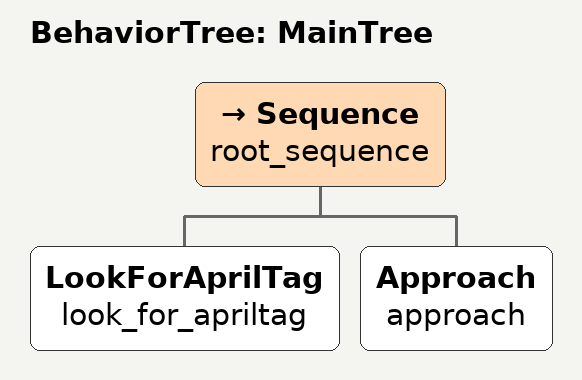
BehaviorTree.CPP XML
<root BTCPP_format="4" >
     <BehaviorTree ID="MainTree">
        <Sequence name="root_sequence">
            <LookForAprilTag   name="look_for_apriltag"/>
            <Approach   name="approach"/>
        </Sequence>
     </BehaviorTree>
 </root>
